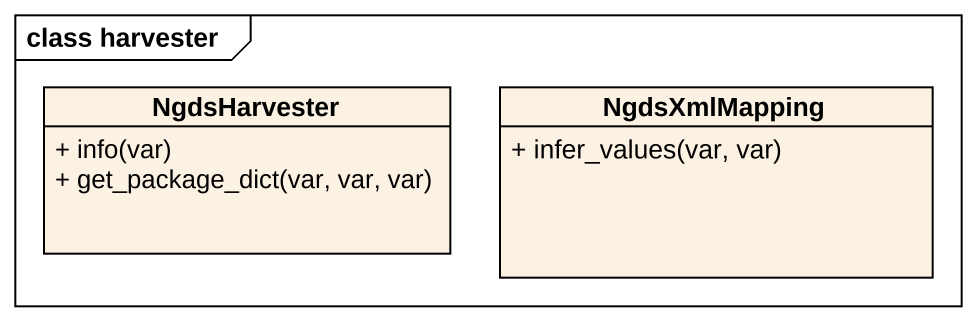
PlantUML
@startuml
mainframe class harvester
hide circle
hide empty members
skinparam classAttributeIconSize 0
class NgdsHarvester {
  + info(var)
  + get_package_dict(var, var, var)
}
class NgdsXmlMapping {
  + infer_values(var, var)
}
@enduml
